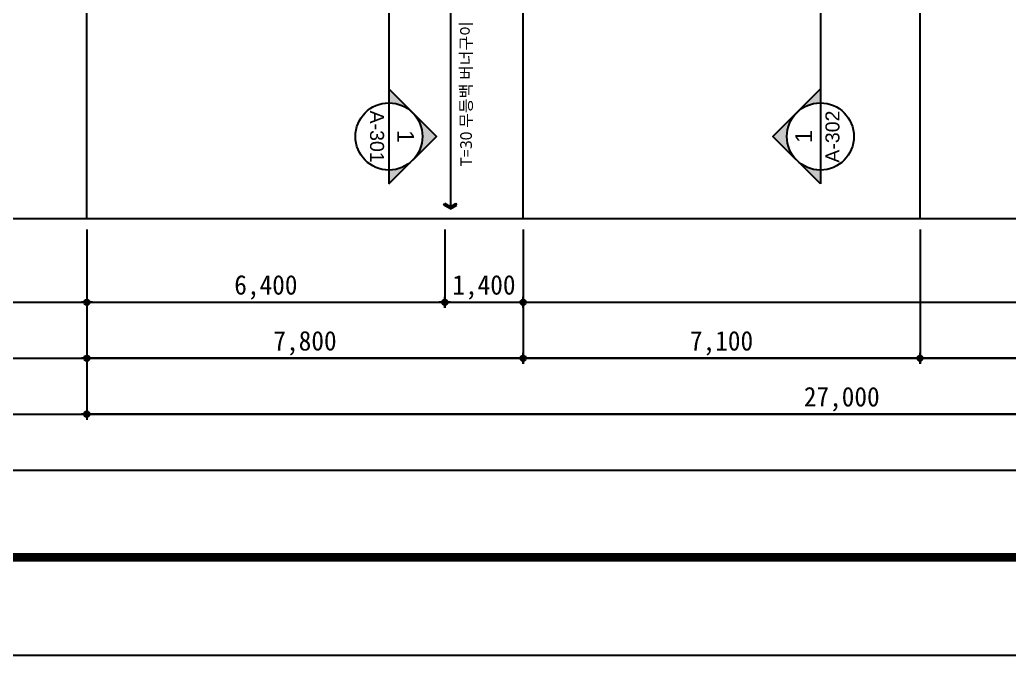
# Model space of a CAD drawing. Header units: millimetres. Extents: x 189000 to 252000, y 0 to 44550.
# Drawn here: x 203874 to 221570, y 0 to 11360 of the extents above; entities that cross this region are included whole.
import ezdxf
from ezdxf.enums import TextEntityAlignment as Align

# ---------------------------------------------------------------- set-up
doc = ezdxf.new("R2010")
doc.units = ezdxf.units.MM
doc.header["$LTSCALE"] = 100
doc.linetypes.add('CEN', pattern=[62, 60, -1, 0, -1])
for name, color, linetype in [('A-MARK', 3, 'Continuous'), ('CEN', 1, 'CEN'), ('DIM', 7, 'Continuous'), ('FOR', 4, 'Continuous'), ('SYM', 7, 'Continuous'), ('TEX', 3, 'Continuous'), ('TEXT', 3, 'Continuous')]:
    doc.layers.add(name, color=color, linetype=linetype)
doc.styles.get("Standard").update_dxf_attribs({"font": 'Arial.ttf'})
doc.styles.add('돋움', font='')
doc.styles.add('맑은고딕', font='')
doc.styles.get('돋움').set_extended_font_data('DotumChe')
doc.styles.get('맑은고딕').set_extended_font_data('Malgun Gothic')
doc.dimstyles.new('ISO-25', dxfattribs={"dimtxt": 2.5, "dimasz": 2.5, "dimexe": 1.25, "dimexo": 0.625, "dimtad": 1, "dimtxsty": 'Standard', "dimcen": 2.5, "dimadec": 0, "dimazin": 0, "dimtfac": 1, "dimtmove": 0, "dimatfit": 3, "dimfxl": 1, "dimarcsym": 0})

# ---------------------------------------------------------------- blocks, each defined once
blk = doc.blocks.new('Z_DOT')
at = {"layer": 'DIM', "color": 7}
for p, q in [((-1, 0), (1, 0)), ((0, -1), (0, 1))]:
    blk.add_line(p, q, dxfattribs=at)
for radius in [0.5, 0.25]:
    blk.add_circle((0, 0), radius, dxfattribs=at)
blk = doc.blocks.new('*D33')
at = {"layer": 'Defpoints', "color": 0, "transparency": 16777216}
for p in [(205075, 7809), (212875, 7809), (205075, 5309)]:
    blk.add_point(p, dxfattribs=at)
at = {"layer": 'DIM', "color": 6, "lineweight": -2, "transparency": 16777216}
for p, q in [((205075, 7609), (205075, 5309)), ((212875, 7609), (212875, 5309)), ((212775, 5309), (205175, 5309))]:
    blk.add_line(p, q, dxfattribs=at)
at = {"layer": 'DIM', "color": 6, "lineweight": -2, "transparency": 16777216, "xscale": 100, "yscale": 100, "zscale": 100, "rotation": 180}
blk.add_blockref('Z_DOT', (205075, 5309), dxfattribs=at)
at = {"layer": 'DIM', "color": 6, "lineweight": -2, "transparency": 16777216, "xscale": 100, "yscale": 100, "zscale": 100}
blk.add_blockref('Z_DOT', (212875, 5309), dxfattribs=at)
at = {"layer": 'DIM', "color": 0, "transparency": 16777216, "insert": (208975, 5577), "char_height": 350, "attachment_point": 5, "style": '돋움'}
blk.add_mtext('7,800', dxfattribs=at)
blk = doc.blocks.new('*D34')
at = {"layer": 'Defpoints', "color": 0, "transparency": 16777216}
for p in [(212875, 7809), (219975, 7809), (212875, 5309)]:
    blk.add_point(p, dxfattribs=at)
at = {"layer": 'DIM', "color": 6, "lineweight": -2, "transparency": 16777216}
for p, q in [((212875, 7609), (212875, 5309)), ((219975, 7609), (219975, 5309)), ((219875, 5309), (212975, 5309))]:
    blk.add_line(p, q, dxfattribs=at)
at = {"layer": 'DIM', "color": 6, "lineweight": -2, "transparency": 16777216, "xscale": 100, "yscale": 100, "zscale": 100, "rotation": 180}
blk.add_blockref('Z_DOT', (212875, 5309), dxfattribs=at)
at = {"layer": 'DIM', "color": 6, "lineweight": -2, "transparency": 16777216, "xscale": 100, "yscale": 100, "zscale": 100}
blk.add_blockref('Z_DOT', (219975, 5309), dxfattribs=at)
at = {"layer": 'DIM', "color": 0, "transparency": 16777216, "insert": (216425, 5577), "char_height": 350, "attachment_point": 5, "style": '돋움'}
blk.add_mtext('7,100', dxfattribs=at)
blk = doc.blocks.new('*D35')
at = {"layer": 'Defpoints', "color": 0, "transparency": 16777216}
for p in [(219975, 7809), (225775, 7809), (219975, 5309)]:
    blk.add_point(p, dxfattribs=at)
at = {"layer": 'DIM', "color": 6, "lineweight": -2, "transparency": 16777216}
for p, q in [((219975, 7609), (219975, 5309)), ((225775, 7609), (225775, 5309)), ((225675, 5309), (220075, 5309))]:
    blk.add_line(p, q, dxfattribs=at)
at = {"layer": 'DIM', "color": 6, "lineweight": -2, "transparency": 16777216, "xscale": 100, "yscale": 100, "zscale": 100, "rotation": 180}
blk.add_blockref('Z_DOT', (219975, 5309), dxfattribs=at)
at = {"layer": 'DIM', "color": 6, "lineweight": -2, "transparency": 16777216, "xscale": 100, "yscale": 100, "zscale": 100}
blk.add_blockref('Z_DOT', (225775, 5309), dxfattribs=at)
at = {"layer": 'DIM', "color": 0, "transparency": 16777216, "insert": (222875, 5577), "char_height": 350, "attachment_point": 5, "style": '돋움'}
blk.add_mtext('5,800', dxfattribs=at)
blk = doc.blocks.new('*D37')
at = {"layer": 'Defpoints', "color": 0, "transparency": 16777216}
for p in [(205075, 7809), (232075, 7809), (205075, 4309)]:
    blk.add_point(p, dxfattribs=at)
at = {"layer": 'DIM', "color": 6, "lineweight": -2, "transparency": 16777216}
for p, q in [((205075, 7609), (205075, 4309)), ((232075, 7609), (232075, 4309)), ((231975, 4309), (205175, 4309))]:
    blk.add_line(p, q, dxfattribs=at)
at = {"layer": 'DIM', "color": 6, "lineweight": -2, "transparency": 16777216, "xscale": 100, "yscale": 100, "zscale": 100, "rotation": 180}
blk.add_blockref('Z_DOT', (205075, 4309), dxfattribs=at)
at = {"layer": 'DIM', "color": 6, "lineweight": -2, "transparency": 16777216, "xscale": 100, "yscale": 100, "zscale": 100}
blk.add_blockref('Z_DOT', (232075, 4309), dxfattribs=at)
at = {"layer": 'DIM', "color": 0, "transparency": 16777216, "insert": (218575, 4577), "char_height": 350, "attachment_point": 5, "style": '돋움'}
blk.add_mtext('27,000', dxfattribs=at)
blk = doc.blocks.new('A$C0DB842BB')
at = {"layer": 'FOR', "color": 1}
blk.add_lwpolyline([(63000, 0), (63000, 44550), (0, 44550), (0, 0)], close=True, dxfattribs=at)
at = {"layer": 'FOR', "color": 7, "const_width": 150}
blk.add_lwpolyline([(61688, 43250), (2187, 43250), (2187, 1750), (61688, 1750)], close=True, dxfattribs=at)
blk = doc.blocks.new('도면0327-1$0$새로운 블럭$0$arrow1')
for p, q in [((0, 0), (0.286, 0.501)), ((0, 0), (0.286, -0.501)), ((0.165, 0), (0.41, 0.429)), ((0.165, 0), (0.41, -0.429)), ((0.286, 0.501), (0.41, 0.43)), ((0.286, -0.501), (0.41, -0.43))]:
    blk.add_line(p, q)
blk = doc.blocks.new('*D68')
at = {"layer": 'Defpoints', "color": 0, "transparency": 16777216}
for p in [(205075, 7809), (211475, 7809), (211475, 6309)]:
    blk.add_point(p, dxfattribs=at)
at = {"layer": 'DIM', "color": 6, "lineweight": -2, "transparency": 16777216}
for p, q in [((205075, 7609), (205075, 6309)), ((211475, 7609), (211475, 6309)), ((205175, 6309), (211375, 6309))]:
    blk.add_line(p, q, dxfattribs=at)
at = {"layer": 'DIM', "color": 6, "lineweight": -2, "transparency": 16777216, "xscale": 100, "yscale": 100, "zscale": 100, "rotation": 180}
blk.add_blockref('Z_DOT', (205075, 6309), dxfattribs=at)
at = {"layer": 'DIM', "color": 6, "lineweight": -2, "transparency": 16777216, "xscale": 100, "yscale": 100, "zscale": 100}
blk.add_blockref('Z_DOT', (211475, 6309), dxfattribs=at)
at = {"layer": 'DIM', "color": 0, "transparency": 16777216, "insert": (208275, 6577), "char_height": 350, "attachment_point": 5, "style": '돋움'}
blk.add_mtext('6,400', dxfattribs=at)
blk = doc.blocks.new('*D67')
at = {"layer": 'Defpoints', "color": 0, "transparency": 16777216}
for p in [(211475, 7809), (212875, 7809), (212875, 6309)]:
    blk.add_point(p, dxfattribs=at)
at = {"layer": 'DIM', "color": 6, "lineweight": -2, "transparency": 16777216}
for p, q in [((211475, 7609), (211475, 6309)), ((212875, 7609), (212875, 6309)), ((211575, 6309), (212775, 6309))]:
    blk.add_line(p, q, dxfattribs=at)
at = {"layer": 'DIM', "color": 6, "lineweight": -2, "transparency": 16777216, "xscale": 100, "yscale": 100, "zscale": 100, "rotation": 180}
blk.add_blockref('Z_DOT', (211475, 6309), dxfattribs=at)
at = {"layer": 'DIM', "color": 6, "lineweight": -2, "transparency": 16777216, "xscale": 100, "yscale": 100, "zscale": 100}
blk.add_blockref('Z_DOT', (212875, 6309), dxfattribs=at)
at = {"layer": 'DIM', "color": 0, "transparency": 16777216, "insert": (212175, 6577), "char_height": 350, "attachment_point": 5, "style": '돋움'}
blk.add_mtext('1,400', dxfattribs=at)

msp = doc.modelspace()

# ---------------------------------------------------------------- hatches: boundary and pattern name
at = {"layer": 'A-MARK'}
for points in [[(210900, 9698.9), (210475.7, 10123.1), (210475.7, 9874.6, -0.1989124)], [(217769, 9698.9), (218193.3, 10123.1), (218193.3, 9874.6, 0.1989124)], [(210900, 8850.4), (211324.3, 9274.6), (210900, 9698.9, -0.4142136)], [(217769, 8850.4), (217344.8, 9274.6), (217769, 9698.9, 0.4142136)], [(210900, 8850.4, -0.1989124), (210475.7, 8674.6), (210475.7, 8426.1)], [(217769, 8850.4, 0.1989124), (218193.3, 8674.6), (218193.3, 8426.1)]]:
    msp.add_hatch(color=256, dxfattribs=at).paths.add_polyline_path(points)

# ---------------------------------------------------------------- linework, layer by layer
for p, q in [((210475.7, 15309.1), (210475.7, 8426.1)), ((218193.3, 15309.1), (218193.3, 8426.1))]:
    msp.add_line(p, q, dxfattribs=at)
for points in [[(210475.7, 8426.1), (211324.3, 9274.6), (210475.7, 10123.1)], [(218193.3, 8426.1), (217344.8, 9274.6), (218193.3, 10123.1)]]:
    msp.add_lwpolyline(points, dxfattribs=at)
for centre in [(210475.7, 9274.6), (218193.3, 9274.6)]:
    msp.add_circle(centre, 600, dxfattribs=at)
at = {"layer": 'CEN'}
for p, q in [((205075.3, 7809.1), (205075.3, 36909.1)), ((212875.3, 7809.1), (212875.3, 36909.1)), ((219975.3, 7809.1), (219975.3, 36909.1))]:
    msp.add_line(p, q, dxfattribs=at)
at = {"layer": 'Defpoints', "color": 26}
for points in [[(241575.3, 41409.1), (195575.3, 41409.1), (195575.3, 3309.1), (241575.3, 3309.1)], [(240575.3, 40409.1), (196575.3, 40409.1), (196575.3, 4309.1), (240575.3, 4309.1)], [(239575.3, 39409.1), (197575.3, 39409.1), (197575.3, 5309.1), (239575.3, 5309.1)], [(238575.3, 38409.1), (198575.3, 38409.1), (198575.3, 6309.1), (238575.3, 6309.1)], [(234075.3, 36909.1), (203075.3, 36909.1), (203075.3, 7809.1), (234075.3, 7809.1)]]:
    msp.add_lwpolyline(points, close=True, dxfattribs=at)
at = {"layer": 'SYM', "color": 6}
msp.add_line((211575.3, 11729.1), (211575.3, 7979.1), dxfattribs=at)

# ---------------------------------------------------------------- block references
at = {"layer": 'SYM', "xscale": 231.4814814814816, "yscale": 231.4814814814816, "zscale": 231.4814814814816, "rotation": 90.00000000000001}
msp.add_blockref('도면0327-1$0$새로운 블럭$0$arrow1', (211575.3, 7979.1), dxfattribs=at)
at = {"layer": 'TEXT'}
msp.add_blockref('A$C0DB842BB', (189000, 0), dxfattribs=at)

# ---------------------------------------------------------------- texts
at = {"layer": 'A-MARK'}
for s, height, rotation, p in [('A-301', 250, 270, (210263.6, 9271.5)), ('A-302', 250, 90, (218408.9, 9271.5)), ('1', 300, 270, (210775, 9274.6)), ('1', 300, 90, (217892.9, 9274.6))]:
    msp.add_text(s, height=height, rotation=rotation, dxfattribs=at).set_placement(p, align=Align.MIDDLE_CENTER)
at = {"layer": 'TEX', "style": '맑은고딕'}
msp.add_text('T=30 무등백 버너구이', height=208.333, rotation=90, dxfattribs=at).set_placement((211959.7, 11332.7), align=Align.RIGHT)

# ---------------------------------------------------------------- dimensions: what is measured, and where the dimension line sits
at = {"layer": 'DIM'}
for base, p1, p2, picture, middle in [((205075.3, 5309.1), (212875.3, 7809.1), (205075.3, 7809.1), '*D33', (208975.3, 5577.5)), ((205075.3, 4309.1), (232075.3, 7809.1), (205075.3, 7809.1), '*D37', (218575.3, 4577.5)), ((212875.3, 5309.1), (219975.3, 7809.1), (212875.3, 7809.1), '*D34', (216425.3, 5577.5)), ((219975.3, 5309.1), (225775.3, 7809.1), (219975.3, 7809.1), '*D35', (222875.3, 5577.5))]:
    dim = msp.add_linear_dim(base=base, p1=p1, p2=p2, angle=180, dimstyle='ISO-25', override={"dimscale": 100, "dimtxt": 3.5, "dimasz": 1, "dimexe": 0, "dimexo": 2, "dimgap": 0.6, "dimdec": 0, "dimlunit": 6, "dimtxsty": '돋움', "dimblk1": 'Z_DOT', "dimblk2": 'Z_DOT', "dimsah": 1, "dimclrd": 6, "dimclre": 6, "dimtix": 1}, dxfattribs=at)
    dim.commit()
    dim.dimension.update_dxf_attribs({"geometry": picture, "text_midpoint": middle})
for base, p1, p2, picture, middle in [((211475.3, 6309.1), (205075.3, 7809.1), (211475.3, 7809.1), '*D68', (208275.3, 6577.5)), ((212875.3, 6309.1), (211475.3, 7809.1), (212875.3, 7809.1), '*D67', (212175.3, 6577.5))]:
    dim = msp.add_linear_dim(base=base, p1=p1, p2=p2, dimstyle='ISO-25', override={"dimscale": 100, "dimtxt": 3.5, "dimasz": 1, "dimexe": 0, "dimexo": 2, "dimgap": 0.6, "dimdec": 0, "dimlunit": 6, "dimtxsty": '돋움', "dimblk1": 'Z_DOT', "dimblk2": 'Z_DOT', "dimsah": 1, "dimclrd": 6, "dimclre": 6, "dimtix": 1}, dxfattribs=at)
    dim.commit()
    dim.dimension.update_dxf_attribs({"geometry": picture, "text_midpoint": middle})

doc.saveas('drawing.dxf')
